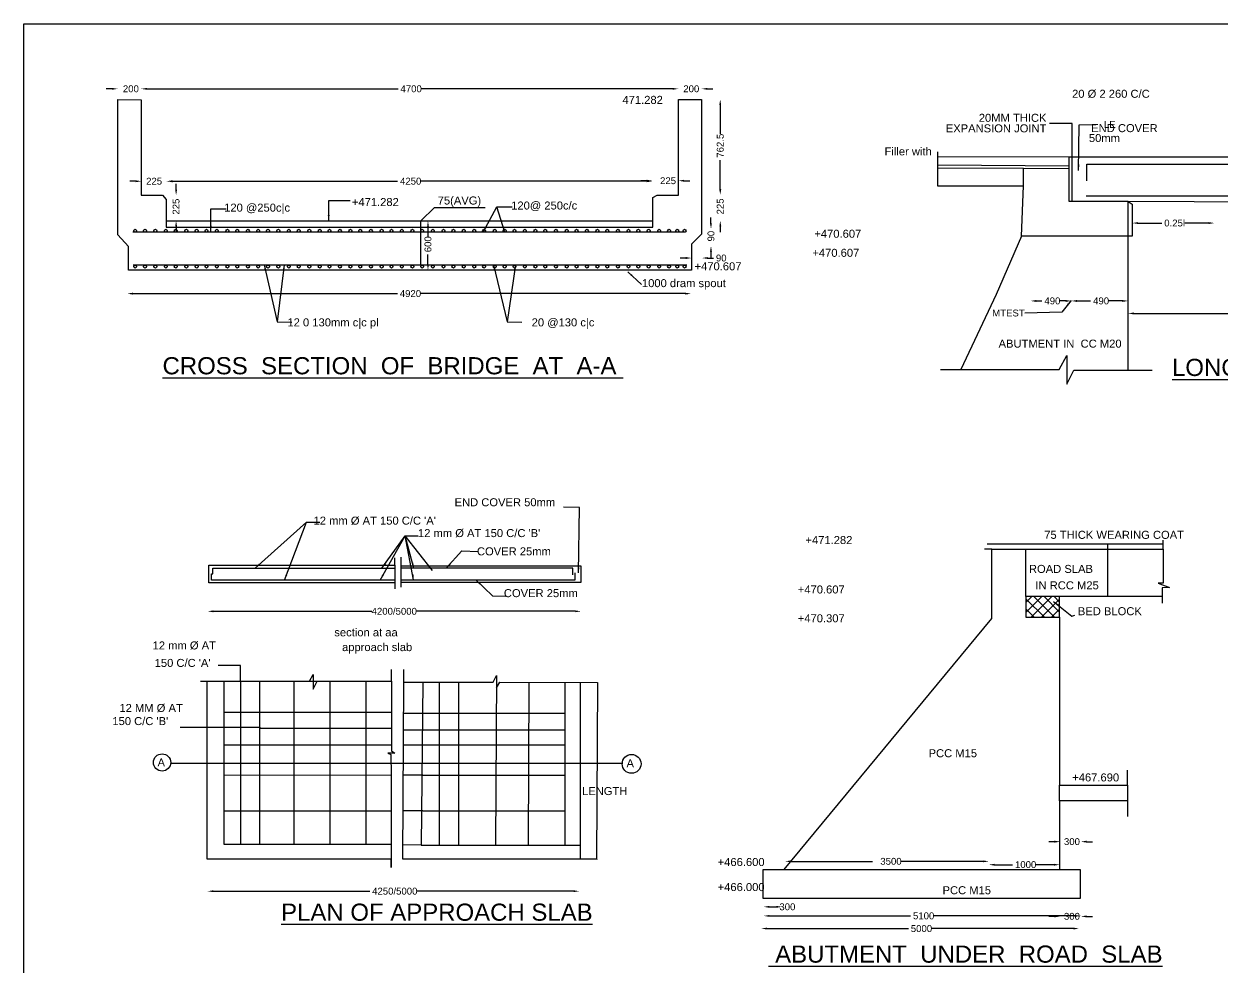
# Model space of a CAD drawing. Header units: millimetres. Extents: x 5124 to 10952890, y 2311 to 37152457.
# Drawn here: x 10927070 to 10937547, y 37144208 to 37152457 of the extents above; entities that cross this region are included whole.
import ezdxf
from ezdxf import colors
from ezdxf.entities.mleader import LeaderData, LeaderLine
from ezdxf.math import Vec2, Vec3

# ---------------------------------------------------------------- set-up
doc = ezdxf.new("R2010")
doc.units = ezdxf.units.MM
doc.header["$MEASUREMENT"] = 0
doc.layers.add('DIMENSION', color=7, linetype='Continuous')
doc.layers.add('DRAWING', color=7, linetype='Continuous')
doc.styles.get("Standard").update_dxf_attribs({"font": 'arial.ttf', "height": 60})
doc.dimstyles.get("Standard").update_dxf_attribs({"dimtxt": 60, "dimasz": 50, "dimexe": 0.18, "dimexo": 0.0625, "dimgap": 0.09, "dimtad": 0, "dimdec": 0, "dimzin": 0, "dimdsep": 46, "dimtxsty": 'Standard', "dimcen": 0.09, "dimse1": 1, "dimse2": 1, "dimadec": 0, "dimazin": 0, "dimtfac": 1, "dimtdec": 0, "dimtofl": 0, "dimtmove": 0, "dimatfit": 3, "dimfxl": 0, "dimtolj": 1, "dimtzin": 0, "dimarcsym": 0})

# ---------------------------------------------------------------- blocks, each defined once
blk = doc.blocks.new('*D46')
at = {"layer": 'Defpoints', "color": 0, "transparency": 16777216}
for p in [(10928675, 37144898), (10931926, 37144898), (10931926, 37144871)]:
    blk.add_point(p, dxfattribs=at)
at = {"layer": 'DRAWING', "color": 0, "lineweight": -2, "transparency": 16777216}
for p, q in [((10928725, 37144871), (10930093, 37144871)), ((10931876, 37144871), (10930508, 37144871))]:
    blk.add_line(p, q, dxfattribs=at)
at = {"layer": 'DRAWING', "color": 0, "transparency": 16777216}
for points in [[(10928725, 37144879), (10928725, 37144863), (10928675, 37144871)], [(10931876, 37144879), (10931876, 37144863), (10931926, 37144871)]]:
    blk.add_solid(points, dxfattribs=at)
at = {"layer": 'DRAWING', "color": 0, "transparency": 16777216, "insert": (10930301, 37144871), "char_height": 60, "attachment_point": 5}
blk.add_mtext('\\A1; 4250/5000', dxfattribs=at)
blk = doc.blocks.new('*D47')
at = {"layer": 'Defpoints', "color": 0, "transparency": 16777216}
for p in [(10933725, 37145166), (10935509, 37145166), (10935509, 37145132)]:
    blk.add_point(p, dxfattribs=at)
at = {"layer": 'DRAWING', "color": 0, "lineweight": -2, "transparency": 16777216}
for p, q in [((10933775, 37145132), (10934491, 37145132)), ((10935459, 37145132), (10934743, 37145132))]:
    blk.add_line(p, q, dxfattribs=at)
at = {"layer": 'DRAWING', "color": 0, "transparency": 16777216}
for points in [[(10933775, 37145140), (10933775, 37145124), (10933725, 37145132)], [(10935459, 37145140), (10935459, 37145124), (10935509, 37145132)]]:
    blk.add_solid(points, dxfattribs=at)
at = {"layer": 'DRAWING', "color": 0, "transparency": 16777216, "insert": (10934617, 37145132), "char_height": 60, "attachment_point": 5}
blk.add_mtext('\\A1;   3500', dxfattribs=at)
blk = doc.blocks.new('*D48')
at = {"layer": 'Defpoints', "color": 0, "transparency": 16777216}
for p in [(10935509, 37145132), (10936127, 37145132), (10936127, 37145103)]:
    blk.add_point(p, dxfattribs=at)
at = {"layer": 'DRAWING', "color": 0, "lineweight": -2, "transparency": 16777216}
for p, q in [((10935559, 37145103), (10935715, 37145103)), ((10936077, 37145103), (10935921, 37145103))]:
    blk.add_line(p, q, dxfattribs=at)
at = {"layer": 'DRAWING', "color": 0, "transparency": 16777216}
for points in [[(10935559, 37145111), (10935559, 37145094), (10935509, 37145103)], [(10936077, 37145111), (10936077, 37145094), (10936127, 37145103)]]:
    blk.add_solid(points, dxfattribs=at)
at = {"layer": 'DRAWING', "color": 0, "transparency": 16777216, "insert": (10935818, 37145103), "char_height": 60, "attachment_point": 5}
blk.add_mtext('\\A1; 1000', dxfattribs=at)
blk = doc.blocks.new('*D49')
at = {"layer": 'Defpoints', "color": 0, "transparency": 16777216}
for p in [(10933539, 37144703), (10933698, 37144734), (10933698, 37144703)]:
    blk.add_point(p, dxfattribs=at)
at = {"layer": 'DRAWING', "color": 0, "lineweight": -2, "transparency": 16777216}
blk.add_line((10933589, 37144734), (10933648, 37144734), dxfattribs=at)
at = {"layer": 'DRAWING', "color": 0, "transparency": 16777216}
for points in [[(10933589, 37144743), (10933589, 37144726), (10933539, 37144734)], [(10933648, 37144743), (10933648, 37144726), (10933698, 37144734)]]:
    blk.add_solid(points, dxfattribs=at)
at = {"layer": 'DRAWING', "color": 0, "transparency": 16777216, "insert": (10933618, 37144734), "char_height": 60, "attachment_point": 5}
blk.add_mtext('\\A1;           300', dxfattribs=at)
blk = doc.blocks.new('*D50')
at = {"layer": 'Defpoints', "color": 0, "transparency": 16777216}
for p in [(10933539, 37144703), (10936313, 37144703), (10936313, 37144655)]:
    blk.add_point(p, dxfattribs=at)
at = {"layer": 'DRAWING', "color": 0, "lineweight": -2, "transparency": 16777216}
for p, q in [((10933589, 37144655), (10934823, 37144655)), ((10936263, 37144655), (10935029, 37144655))]:
    blk.add_line(p, q, dxfattribs=at)
at = {"layer": 'DRAWING', "color": 0, "transparency": 16777216}
for points in [[(10933589, 37144663), (10933589, 37144647), (10933539, 37144655)], [(10936263, 37144663), (10936263, 37144647), (10936313, 37144655)]]:
    blk.add_solid(points, dxfattribs=at)
at = {"layer": 'DRAWING', "color": 0, "transparency": 16777216, "insert": (10934926, 37144655), "char_height": 60, "attachment_point": 5}
blk.add_mtext('\\A1; 5100', dxfattribs=at)
blk = doc.blocks.new('*D51')
at = {"layer": 'Defpoints', "color": 0, "transparency": 16777216}
for p in [(10933518, 37144589), (10936296, 37144589), (10936296, 37144544)]:
    blk.add_point(p, dxfattribs=at)
at = {"layer": 'DRAWING', "color": 0, "lineweight": -2, "transparency": 16777216}
for p, q in [((10933568, 37144544), (10934804, 37144544)), ((10936246, 37144544), (10935010, 37144544))]:
    blk.add_line(p, q, dxfattribs=at)
at = {"layer": 'DRAWING', "color": 0, "transparency": 16777216}
for points in [[(10933568, 37144553), (10933568, 37144536), (10933518, 37144544)], [(10936246, 37144553), (10936246, 37144536), (10936296, 37144544)]]:
    blk.add_solid(points, dxfattribs=at)
at = {"layer": 'DRAWING', "color": 0, "transparency": 16777216, "insert": (10934907, 37144544), "char_height": 60, "attachment_point": 5}
blk.add_mtext('\\A1; 5000   ', dxfattribs=at)
blk = doc.blocks.new('*D52')
at = {"layer": 'Defpoints', "color": 0, "transparency": 16777216}
for p in [(10936132, 37144685), (10936313, 37144685), (10936313, 37144651)]:
    blk.add_point(p, dxfattribs=at)
at = {"layer": 'DRAWING', "color": 0, "lineweight": -2, "transparency": 16777216}
for p, q in [((10936082, 37144651), (10936032, 37144651)), ((10936363, 37144651), (10936413, 37144651))]:
    blk.add_line(p, q, dxfattribs=at)
at = {"layer": 'DRAWING', "color": 0, "transparency": 16777216}
for points in [[(10936082, 37144659), (10936082, 37144642), (10936132, 37144651)], [(10936363, 37144659), (10936363, 37144642), (10936313, 37144651)]]:
    blk.add_solid(points, dxfattribs=at)
at = {"layer": 'DRAWING', "color": 0, "transparency": 16777216, "insert": (10936223, 37144651), "char_height": 60, "attachment_point": 5}
blk.add_mtext('\\A1; 300', dxfattribs=at)
blk = doc.blocks.new('*D53')
at = {"layer": 'Defpoints', "color": 0, "transparency": 16777216}
for p in [(10936132, 37145339), (10936313, 37145339), (10936313, 37145304)]:
    blk.add_point(p, dxfattribs=at)
at = {"layer": 'DRAWING', "color": 0, "lineweight": -2, "transparency": 16777216}
for p, q in [((10936082, 37145304), (10936032, 37145304)), ((10936363, 37145304), (10936413, 37145304))]:
    blk.add_line(p, q, dxfattribs=at)
at = {"layer": 'DRAWING', "color": 0, "transparency": 16777216}
for points in [[(10936082, 37145313), (10936082, 37145296), (10936132, 37145304)], [(10936363, 37145313), (10936363, 37145296), (10936313, 37145304)]]:
    blk.add_solid(points, dxfattribs=at)
at = {"layer": 'DRAWING', "color": 0, "transparency": 16777216, "insert": (10936223, 37145304), "char_height": 60, "attachment_point": 5}
blk.add_mtext('\\A1; 300', dxfattribs=at)
blk = doc.blocks.new('*D69')
at = {"layer": 'Defpoints', "color": 0, "transparency": 16777216}
for p in [(10932903, 37150098), (10927973, 37150089), (10932903, 37150089)]:
    blk.add_point(p, dxfattribs=at)
at = {"layer": 'DRAWING', "color": 0, "lineweight": -2, "transparency": 16777216}
for p, q in [((10928023, 37150098), (10930335, 37150098)), ((10932853, 37150098), (10930541, 37150098))]:
    blk.add_line(p, q, dxfattribs=at)
at = {"layer": 'DRAWING', "color": 0, "transparency": 16777216}
for points in [[(10928023, 37150106), (10928023, 37150089), (10927973, 37150098)], [(10932853, 37150106), (10932853, 37150089), (10932903, 37150098)]]:
    blk.add_solid(points, dxfattribs=at)
at = {"layer": 'DRAWING', "color": 0, "transparency": 16777216, "insert": (10930438, 37150098), "char_height": 60, "attachment_point": 5}
blk.add_mtext('\\A1; 4920', dxfattribs=at)
blk = doc.blocks.new('*D70')
at = {"layer": 'Defpoints', "color": 0, "transparency": 16777216}
for p in [(10930539, 37150735), (10930603, 37150735), (10930539, 37150302)]:
    blk.add_point(p, dxfattribs=at)
at = {"layer": 'DRAWING', "color": 0, "lineweight": -2, "transparency": 16777216}
for p, q in [((10930603, 37150685), (10930603, 37150598)), ((10930603, 37150352), (10930603, 37150439))]:
    blk.add_line(p, q, dxfattribs=at)
at = {"layer": 'DRAWING', "color": 0, "transparency": 16777216}
for points in [[(10930595, 37150685), (10930611, 37150685), (10930603, 37150735)], [(10930595, 37150352), (10930611, 37150352), (10930603, 37150302)]]:
    blk.add_solid(points, dxfattribs=at)
at = {"layer": 'DRAWING', "color": 0, "transparency": 16777216, "insert": (10930603, 37150518), "char_height": 60, "attachment_point": 5, "rotation": 90}
blk.add_mtext('\\A1; 600', dxfattribs=at)
blk = doc.blocks.new('*D71')
at = {"layer": 'Defpoints', "color": 0, "transparency": 16777216}
for p in [(10932907, 37150399), (10933000, 37150409), (10933000, 37150399)]:
    blk.add_point(p, dxfattribs=at)
at = {"layer": 'DRAWING', "color": 0, "lineweight": -2, "transparency": 16777216}
for p, q in [((10932857, 37150409), (10932807, 37150409)), ((10933050, 37150409), (10933100, 37150409))]:
    blk.add_line(p, q, dxfattribs=at)
at = {"layer": 'DRAWING', "color": 0, "transparency": 16777216}
for points in [[(10932857, 37150418), (10932857, 37150401), (10932907, 37150409)], [(10933050, 37150418), (10933050, 37150401), (10933000, 37150409)]]:
    blk.add_solid(points, dxfattribs=at)
at = {"layer": 'DRAWING', "color": 0, "transparency": 16777216, "insert": (10933156, 37150409), "char_height": 60, "attachment_point": 5}
blk.add_mtext('\\A1; 90', dxfattribs=at)
blk = doc.blocks.new('*D72')
at = {"layer": 'Defpoints', "color": 0, "transparency": 16777216}
for p in [(10933078, 37150664), (10933078, 37150515), (10933078, 37150515)]:
    blk.add_point(p, dxfattribs=at)
at = {"layer": 'DRAWING', "color": 0, "lineweight": -2, "transparency": 16777216}
for p, q in [((10933078, 37150714), (10933078, 37150764)), ((10933078, 37150465), (10933078, 37150415))]:
    blk.add_line(p, q, dxfattribs=at)
at = {"layer": 'DRAWING', "color": 0, "transparency": 16777216}
for points in [[(10933069, 37150714), (10933086, 37150714), (10933078, 37150664)], [(10933069, 37150465), (10933086, 37150465), (10933078, 37150515)]]:
    blk.add_solid(points, dxfattribs=at)
at = {"layer": 'DRAWING', "color": 0, "transparency": 16777216, "insert": (10933078, 37150589), "char_height": 60, "attachment_point": 5, "rotation": 90}
blk.add_mtext('\\A1; 90', dxfattribs=at)
blk = doc.blocks.new('*D73')
at = {"layer": 'Defpoints', "color": 0, "transparency": 16777216}
for p in [(10933108, 37150962), (10933159, 37150962), (10933108, 37150735)]:
    blk.add_point(p, dxfattribs=at)
at = {"layer": 'DRAWING', "color": 0, "lineweight": -2, "transparency": 16777216}
for p, q in [((10933159, 37151012), (10933159, 37151062)), ((10933159, 37150685), (10933159, 37150635))]:
    blk.add_line(p, q, dxfattribs=at)
at = {"layer": 'DRAWING', "color": 0, "transparency": 16777216}
for points in [[(10933151, 37151012), (10933168, 37151012), (10933159, 37150962)], [(10933151, 37150685), (10933168, 37150685), (10933159, 37150735)]]:
    blk.add_solid(points, dxfattribs=at)
at = {"layer": 'DRAWING', "color": 0, "transparency": 16777216, "insert": (10933159, 37150849), "char_height": 60, "attachment_point": 5, "rotation": 90}
blk.add_mtext('\\A1; 225', dxfattribs=at)
blk = doc.blocks.new('*D74')
at = {"layer": 'Defpoints', "color": 0, "transparency": 16777216}
for p in [(10933108, 37151797), (10933159, 37151797), (10933108, 37150962)]:
    blk.add_point(p, dxfattribs=at)
at = {"layer": 'DRAWING', "color": 0, "lineweight": -2, "transparency": 16777216}
for p, q in [((10933159, 37151747), (10933159, 37151495)), ((10933159, 37151012), (10933159, 37151265))]:
    blk.add_line(p, q, dxfattribs=at)
at = {"layer": 'DRAWING', "color": 0, "transparency": 16777216}
for points in [[(10933150, 37151747), (10933167, 37151747), (10933159, 37151797)], [(10933150, 37151012), (10933167, 37151012), (10933159, 37150962)]]:
    blk.add_solid(points, dxfattribs=at)
at = {"layer": 'DRAWING', "color": 0, "transparency": 16777216, "insert": (10933159, 37151380), "char_height": 60, "attachment_point": 5, "rotation": 90}
blk.add_mtext('\\A1; 762.5', dxfattribs=at)
blk = doc.blocks.new('*D75')
at = {"layer": 'Defpoints', "color": 0, "transparency": 16777216}
for p in [(10932995, 37151889), (10932793, 37151795), (10932995, 37151795)]:
    blk.add_point(p, dxfattribs=at)
at = {"layer": 'DRAWING', "color": 0, "lineweight": -2, "transparency": 16777216}
for p, q in [((10932743, 37151889), (10932693, 37151889)), ((10933045, 37151889), (10933095, 37151889))]:
    blk.add_line(p, q, dxfattribs=at)
at = {"layer": 'DRAWING', "color": 0, "transparency": 16777216}
for points in [[(10932743, 37151897), (10932743, 37151881), (10932793, 37151889)], [(10933045, 37151897), (10933045, 37151881), (10932995, 37151889)]]:
    blk.add_solid(points, dxfattribs=at)
at = {"layer": 'DRAWING', "color": 0, "transparency": 16777216, "insert": (10932894, 37151889), "char_height": 60, "attachment_point": 5}
blk.add_mtext('\\A1; 200', dxfattribs=at)
blk = doc.blocks.new('*D76')
at = {"layer": 'Defpoints', "color": 0, "transparency": 16777216}
for p in [(10928096, 37151889), (10927890, 37151795), (10928096, 37151793)]:
    blk.add_point(p, dxfattribs=at)
at = {"layer": 'DRAWING', "color": 0, "lineweight": -2, "transparency": 16777216}
for p, q in [((10927840, 37151889), (10927790, 37151889)), ((10928146, 37151889), (10928196, 37151889))]:
    blk.add_line(p, q, dxfattribs=at)
at = {"layer": 'DRAWING', "color": 0, "transparency": 16777216}
for points in [[(10927840, 37151897), (10927840, 37151881), (10927890, 37151889)], [(10928146, 37151897), (10928146, 37151881), (10928096, 37151889)]]:
    blk.add_solid(points, dxfattribs=at)
at = {"layer": 'DRAWING', "color": 0, "transparency": 16777216, "insert": (10927993, 37151889), "char_height": 60, "attachment_point": 5}
blk.add_mtext('\\A1; 200', dxfattribs=at)
blk = doc.blocks.new('*D77')
at = {"layer": 'Defpoints', "color": 0, "transparency": 16777216}
for p in [(10928094, 37151885), (10932793, 37151889), (10932793, 37151795)]:
    blk.add_point(p, dxfattribs=at)
at = {"layer": 'DRAWING', "color": 0, "lineweight": -2, "transparency": 16777216}
for p, q in [((10928144, 37151889), (10930341, 37151889)), ((10932743, 37151889), (10930547, 37151889))]:
    blk.add_line(p, q, dxfattribs=at)
at = {"layer": 'DRAWING', "color": 0, "transparency": 16777216}
for points in [[(10928144, 37151897), (10928144, 37151881), (10928094, 37151889)], [(10932743, 37151897), (10932743, 37151881), (10932793, 37151889)]]:
    blk.add_solid(points, dxfattribs=at)
at = {"layer": 'DRAWING', "color": 0, "transparency": 16777216, "insert": (10930444, 37151889), "char_height": 60, "attachment_point": 5}
blk.add_mtext('\\A1; 4700', dxfattribs=at)
blk = doc.blocks.new('*D78')
at = {"layer": 'Defpoints', "color": 0, "transparency": 16777216}
for p in [(10928096, 37151081), (10928321, 37151081), (10928321, 37151081)]:
    blk.add_point(p, dxfattribs=at)
at = {"layer": 'DRAWING', "color": 0, "lineweight": -2, "transparency": 16777216}
for p, q in [((10928046, 37151081), (10927996, 37151081)), ((10928371, 37151081), (10928421, 37151081))]:
    blk.add_line(p, q, dxfattribs=at)
at = {"layer": 'DRAWING', "color": 0, "transparency": 16777216}
for points in [[(10928046, 37151089), (10928046, 37151072), (10928096, 37151081)], [(10928371, 37151089), (10928371, 37151072), (10928321, 37151081)]]:
    blk.add_solid(points, dxfattribs=at)
at = {"layer": 'DRAWING', "color": 0, "transparency": 16777216, "insert": (10928208, 37151081), "char_height": 60, "attachment_point": 5}
blk.add_mtext('\\A1;225', dxfattribs=at)
blk = doc.blocks.new('*D79')
at = {"layer": 'Defpoints', "color": 0, "transparency": 16777216}
for p in [(10928316, 37151082), (10932565, 37151081), (10932565, 37151081)]:
    blk.add_point(p, dxfattribs=at)
at = {"layer": 'DRAWING', "color": 0, "lineweight": -2, "transparency": 16777216}
for p, q in [((10928366, 37151081), (10930337, 37151081)), ((10932515, 37151081), (10930543, 37151081))]:
    blk.add_line(p, q, dxfattribs=at)
at = {"layer": 'DRAWING', "color": 0, "transparency": 16777216}
for points in [[(10928366, 37151089), (10928366, 37151072), (10928316, 37151081)], [(10932515, 37151089), (10932515, 37151072), (10932565, 37151081)]]:
    blk.add_solid(points, dxfattribs=at)
at = {"layer": 'DRAWING', "color": 0, "transparency": 16777216, "insert": (10930440, 37151081), "char_height": 60, "attachment_point": 5}
blk.add_mtext('\\A1; 4250', dxfattribs=at)
blk = doc.blocks.new('*D80')
at = {"layer": 'Defpoints', "color": 0, "transparency": 16777216}
for p in [(10932565, 37151081), (10932793, 37151085), (10932793, 37151081)]:
    blk.add_point(p, dxfattribs=at)
at = {"layer": 'DRAWING', "color": 0, "lineweight": -2, "transparency": 16777216}
for p, q in [((10932515, 37151085), (10932465, 37151085)), ((10932843, 37151085), (10932893, 37151085))]:
    blk.add_line(p, q, dxfattribs=at)
at = {"layer": 'DRAWING', "color": 0, "transparency": 16777216}
for points in [[(10932515, 37151094), (10932515, 37151077), (10932565, 37151085)], [(10932843, 37151094), (10932843, 37151077), (10932793, 37151085)]]:
    blk.add_solid(points, dxfattribs=at)
at = {"layer": 'DRAWING', "color": 0, "transparency": 16777216, "insert": (10932679, 37151085), "char_height": 60, "attachment_point": 5}
blk.add_mtext('\\A1;  225', dxfattribs=at)
blk = doc.blocks.new('*D81')
at = {"layer": 'Defpoints', "color": 0, "transparency": 16777216}
for p in [(10928331, 37150958), (10928400, 37150958), (10928331, 37150735)]:
    blk.add_point(p, dxfattribs=at)
at = {"layer": 'DRAWING', "color": 0, "lineweight": -2, "transparency": 16777216}
for p, q in [((10928400, 37151008), (10928400, 37151058)), ((10928400, 37150685), (10928400, 37150635))]:
    blk.add_line(p, q, dxfattribs=at)
at = {"layer": 'DRAWING', "color": 0, "transparency": 16777216}
for points in [[(10928392, 37151008), (10928409, 37151008), (10928400, 37150958)], [(10928392, 37150685), (10928409, 37150685), (10928400, 37150735)]]:
    blk.add_solid(points, dxfattribs=at)
at = {"layer": 'DRAWING', "color": 0, "transparency": 16777216, "insert": (10928400, 37150847), "char_height": 60, "attachment_point": 5, "rotation": 90}
blk.add_mtext('\\A1; 225', dxfattribs=at)
blk = doc.blocks.new('*D82')
at = {"layer": 'Defpoints', "color": 0, "transparency": 16777216}
for p in [(10935874, 37150039), (10936229, 37150039), (10936229, 37150034)]:
    blk.add_point(p, dxfattribs=at)
at = {"layer": 'DRAWING', "color": 0, "lineweight": -2, "transparency": 16777216}
for p, q in [((10935924, 37150034), (10935972, 37150034)), ((10936179, 37150034), (10936131, 37150034))]:
    blk.add_line(p, q, dxfattribs=at)
at = {"layer": 'DRAWING', "color": 0, "transparency": 16777216}
for points in [[(10935924, 37150042), (10935924, 37150025), (10935874, 37150034)], [(10936179, 37150042), (10936179, 37150025), (10936229, 37150034)]]:
    blk.add_solid(points, dxfattribs=at)
at = {"layer": 'DRAWING', "color": 0, "transparency": 16777216, "insert": (10936052, 37150034), "char_height": 60, "attachment_point": 5}
blk.add_mtext('\\A1; 490', dxfattribs=at)
blk = doc.blocks.new('*D83')
at = {"layer": 'Defpoints', "color": 0, "transparency": 16777216}
for p in [(10936229, 37150034), (10936726, 37150034), (10936726, 37150034)]:
    blk.add_point(p, dxfattribs=at)
at = {"layer": 'DRAWING', "color": 0, "lineweight": -2, "transparency": 16777216}
for p, q in [((10936279, 37150034), (10936398, 37150034)), ((10936676, 37150034), (10936557, 37150034))]:
    blk.add_line(p, q, dxfattribs=at)
at = {"layer": 'DRAWING', "color": 0, "transparency": 16777216}
for points in [[(10936279, 37150042), (10936279, 37150025), (10936229, 37150034)], [(10936676, 37150042), (10936676, 37150025), (10936726, 37150034)]]:
    blk.add_solid(points, dxfattribs=at)
at = {"layer": 'DRAWING', "color": 0, "transparency": 16777216, "insert": (10936478, 37150034), "char_height": 60, "attachment_point": 5}
blk.add_mtext('\\A1; 490', dxfattribs=at)
blk = doc.blocks.new('*D84')
at = {"layer": 'Defpoints', "color": 0, "transparency": 16777216}
for p in [(10936726, 37150034), (10941720, 37150005), (10941720, 37149925)]:
    blk.add_point(p, dxfattribs=at)
at = {"layer": 'DRAWING', "color": 0, "lineweight": -2, "transparency": 16777216}
for p, q in [((10936776, 37149925), (10939120, 37149925)), ((10941670, 37149925), (10939326, 37149925))]:
    blk.add_line(p, q, dxfattribs=at)
at = {"layer": 'DRAWING', "color": 0, "transparency": 16777216}
for points in [[(10936776, 37149933), (10936776, 37149916), (10936726, 37149925)], [(10941670, 37149933), (10941670, 37149916), (10941720, 37149925)]]:
    blk.add_solid(points, dxfattribs=at)
at = {"layer": 'DRAWING', "color": 0, "transparency": 16777216, "insert": (10939223, 37149925), "char_height": 60, "attachment_point": 5}
blk.add_mtext('\\A1; 6100', dxfattribs=at)
blk = doc.blocks.new('*D89')
at = {"layer": 'Defpoints', "color": 0, "transparency": 16777216}
for p in [(10936761, 37150741), (10937481, 37150741), (10937481, 37150715)]:
    blk.add_point(p, dxfattribs=at)
at = {"layer": 'DRAWING', "color": 0, "lineweight": -2, "transparency": 16777216}
for p, q in [((10936811, 37150715), (10937021, 37150715)), ((10937431, 37150715), (10937221, 37150715))]:
    blk.add_line(p, q, dxfattribs=at)
at = {"layer": 'DRAWING', "color": 0, "transparency": 16777216}
for points in [[(10936811, 37150723), (10936811, 37150707), (10936761, 37150715)], [(10937431, 37150723), (10937431, 37150707), (10937481, 37150715)]]:
    blk.add_solid(points, dxfattribs=at)
at = {"layer": 'DRAWING', "color": 0, "transparency": 16777216, "insert": (10937121, 37150715), "char_height": 60, "attachment_point": 5}
blk.add_mtext('\\A1; 0.25l', dxfattribs=at)
blk = doc.blocks.new('*D100')
at = {"layer": 'Defpoints', "color": 0, "transparency": 16777216}
for p in [(10928675, 37147316), (10931941, 37147319), (10931941, 37147304)]:
    blk.add_point(p, dxfattribs=at)
at = {"layer": 'DIMENSION', "color": 0, "lineweight": -2, "transparency": 16777216}
for p, q in [((10928725, 37147319), (10930113, 37147319)), ((10931891, 37147319), (10930504, 37147319))]:
    blk.add_line(p, q, dxfattribs=at)
at = {"layer": 'DIMENSION', "color": 0, "transparency": 16777216}
for points in [[(10928725, 37147327), (10928725, 37147311), (10928675, 37147319)], [(10931891, 37147327), (10931891, 37147311), (10931941, 37147319)]]:
    blk.add_solid(points, dxfattribs=at)
at = {"layer": 'DIMENSION', "color": 0, "transparency": 16777216, "insert": (10930308, 37147319), "char_height": 60, "attachment_point": 5}
blk.add_mtext('\\A1;4200/5000', dxfattribs=at)

msp = doc.modelspace()

# ---------------------------------------------------------------- hatches: boundary and pattern name
at = {"layer": 'DIMENSION'}
h = msp.add_hatch(dxfattribs=at)
h.set_pattern_fill('ANSI37', color=0, scale=500)
h.paths.add_polyline_path([(10936126.7, 37147447.3), (10935831.4, 37147447.3), (10935831.4, 37147267), (10936126.7, 37147267)])

# ---------------------------------------------------------------- linework, layer by layer
at = {"layer": 'DIMENSION', "color": 0}
msp.add_lwpolyline([(10952818.9, 37134941.3), (10927069.7, 37134941.3), (10927069.7, 37152456.5), (10952818.9, 37152456.5)], close=True, dxfattribs=at)
for points in [[(10928095.6, 37151793.2), (10928095.6, 37151080.7), (10928095.6, 37150959), (10928282.7, 37150959), (10928314.1, 37150920.3), (10928314.1, 37150679), (10932570.5, 37150679), (10932570.5, 37150916.7), (10932570.5, 37150939.2), (10932605.8, 37150959.7), (10932792.9, 37150959.7), (10932792.9, 37151560.3), (10932792.9, 37151795.3), (10932995.3, 37151795.3), (10932995.3, 37150617.4), (10932907, 37150529.9), (10932906.9, 37150301.9), (10927984.4, 37150301.9), (10927984.4, 37150509), (10927890, 37150610.8), (10927890, 37150963.3), (10927890, 37151234.4), (10927890, 37151523.3), (10927890, 37151795.5), (10928095.6, 37151793.2)], [(10936236.7, 37150903), (10936236.7, 37151586.1), (10936038.6, 37151586.1)], [(10936726.3, 37149429.5), (10936726.3, 37150903), (10936209.5, 37150903), (10936209.5, 37151293.3), (10937217, 37151293.3), (10943651.7, 37151293.3), (10943651.7, 37151384.3)], [(10935057.5, 37151337.7), (10935057.5, 37151195.1), (10935057.5, 37151040.9), (10935809.7, 37151040.9), (10935809.7, 37151193.1), (10935057.5, 37151195.1)], [(10935057.5, 37151298.5), (10936209.5, 37151293.3)], [(10935057.5, 37151224.2), (10936209.5, 37151216.8)], [(10936209.5, 37151188.8), (10935809.7, 37151193.1)], [(10936365.2, 37151084.5), (10936365.2, 37151231.3), (10937808.5, 37151231.3), (10938967.8, 37151231.3), (10940225.5, 37151231.3), (10942119.2, 37151231.3)], [(10935921.6, 37150600.6), (10935794.3, 37150600.6), (10935809.7, 37151040.9)], [(10936358, 37150952.4), (10942117.4, 37150952.4), (10942117.4, 37151049.5)], [(10930541.1, 37150350.9), (10930541.1, 37150734.7), (10930661.2, 37150852.5), (10931103.4, 37150852.5)], [(10936726.3, 37150903), (10936760.8, 37150881), (10936760.8, 37150600.6), (10936104.2, 37150600.6), (10935921.6, 37150600.6)], [(10943651.7, 37150869.7), (10936726.3, 37150903)], [(10928314.1, 37150734.7), (10929176.7, 37150734.7), (10932570.5, 37150734.7)], [(10932855.1, 37150634), (10928020.9, 37150634)], [(10935794.3, 37150600.6), (10935573, 37150088.9), (10935262.6, 37149432.9)], [(10928023.3, 37150350.9), (10932866.6, 37150350.9)], [(10935085.5, 37149432.9), (10936122.9, 37149432.9), (10936189, 37149557.6), (10936189, 37149305.5), (10936250.9, 37149429.5), (10936726.3, 37149429.5), (10936936.3, 37149429.5)], [(10935492.6, 37147908.6), (10937031.3, 37147908.6)], [(10936544.8, 37147908.6), (10936544.8, 37147447.3)], [(10937031.3, 37147862.7), (10937031.3, 37147941.3)], [(10930367.3, 37147530.2), (10930367.3, 37147793.3)], [(10933716.8, 37145060.2), (10935535, 37147257.2), (10935535, 37147862.7), (10937031.3, 37147862.7), (10937031.3, 37147564.5), (10936987.6, 37147564.5), (10937088.5, 37147526.4), (10937023.1, 37147525.7), (10937023.1, 37147390.4)], [(10935535, 37147862.7), (10935468.6, 37147862.7)], [(10937023.1, 37147447.3), (10935831.4, 37147447.3), (10935831.4, 37147862.7)], [(10928685.4, 37147722.7), (10930314.4, 37147722.7), (10930314.4, 37147567.4), (10928685.8, 37147567.4), (10928685.8, 37147722.7)], [(10930314.4, 37147591.8), (10928711.2, 37147591.8), (10928711.2, 37147647.2), (10928720.2, 37147647.2), (10928720.2, 37147696.7)], [(10928720.2, 37147696.7), (10928721.7, 37147696.7)], [(10928721.7, 37147696.7), (10930314.4, 37147696.7)], [(10930314.4, 37147722.7), (10930314.4, 37147785.5)], [(10930367.3, 37147717.7), (10931940.7, 37147717.7), (10931940.7, 37147571.4), (10930367.3, 37147571.4)], [(10931870.8, 37147637.3), (10931870.8, 37147695.4), (10930367.3, 37147695.4)], [(10930367.3, 37147594.5), (10931891.2, 37147594.5), (10931891.2, 37147654.8)], [(10930314.4, 37147567.4), (10930314.4, 37147515.6)], [(10935831.4, 37147447.3), (10935831.4, 37147267), (10936126.7, 37147267), (10936126.7, 37147447.3)], [(10936126.7, 37147267), (10936126.7, 37145799.3), (10936719.1, 37145799.3), (10936719.1, 37145930.4)], [(10928962.2, 37146708.3), (10928962.2, 37146845.9), (10928768.9, 37146845.9)], [(10929567.2, 37146708.3), (10929600.3, 37146766), (10929600.3, 37146637.5), (10929634.7, 37146708.3)], [(10930284.2, 37146708.3), (10930284.2, 37146811.5)], [(10930391.3, 37146699.5), (10930391.3, 37146811.4)], [(10930391.3, 37146699.5), (10931172.7, 37146699.5), (10931201.5, 37146758.1), (10931200.9, 37146651.1), (10931232.2, 37146700.6), (10932085.3, 37146696.6), (10932078, 37145148.6)], [(10931201.5, 37146758.1), (10931193.4, 37145278.1)], [(10931201.5, 37146758.1), (10931193.4, 37145278.1)], [(10928613.8, 37146708.3), (10930284.2, 37146708.3), (10930284.2, 37146098.3), (10930314.3, 37146078.1), (10930253.2, 37146078.1), (10930278.2, 37146065.5), (10930280.9, 37145887.7), (10930280.9, 37145078)], [(10930280.9, 37145078), (10930280.9, 37145151.8), (10928671.7, 37145151.8), (10928671.7, 37146708.3)], [(10928818.5, 37146708.3), (10928818.5, 37145283.8), (10930280.9, 37145283.8)], [(10928962.2, 37146708.3), (10928962.2, 37145283.8)], [(10929131.9, 37145283.8), (10929131.9, 37146708.3)], [(10929428.8, 37146708.3), (10929428.8, 37145283.8)], [(10929745.2, 37146708.3), (10929745.2, 37145283.8)], [(10930061.9, 37145283.8), (10930061.9, 37146708.3)], [(10932083.7, 37145148.6), (10932083.7, 37145151.8), (10930382.2, 37145151.8), (10930391.3, 37146699.5)], [(10932083.7, 37145148.6), (10932083.7, 37145151.8), (10930382.2, 37145151.8), (10930391.3, 37146699.5)], [(10930558.3, 37146698.4), (10930543.7, 37145273.6), (10931926.8, 37145273.8)], [(10930558.3, 37146698.4), (10930543.7, 37145273.6), (10931926.8, 37145273.8)], [(10930702, 37146698.4), (10930702.1, 37145274.7)], [(10930871.8, 37145275.9), (10930871.7, 37146699.4)], [(10930871.8, 37145275.9), (10930871.7, 37146699.4)], [(10931485, 37146696.3), (10931478.1, 37145280)], [(10931485, 37146696.3), (10931478.1, 37145280)], [(10931801.8, 37145273.8), (10931801.8, 37146695.1)], [(10931801.8, 37145273.8), (10931801.8, 37146695.1)], [(10931933.5, 37146697.3), (10931933.5, 37145151.8)], [(10930284.2, 37146433.8), (10928818.5, 37146433.8)], [(10931801.8, 37146426.6), (10930389.7, 37146426.6)], [(10931801.8, 37146426.6), (10930389.7, 37146426.6)], [(10928436.7, 37146306.9), (10929131.9, 37146306.9), (10929131.9, 37146306.9), (10929131.9, 37146306.9), (10929131.9, 37146296.4), (10930284.2, 37146296.4)], [(10930388.9, 37146281.5), (10931801.8, 37146281.5)], [(10930284.2, 37146147.7), (10928818.5, 37146147.7)], [(10930558.3, 37146147.7), (10930388.1, 37146147.7)], [(10931801.8, 37146147.7), (10930558.3, 37146147.7)], [(10928356.4, 37145990.2), (10932305.9, 37145990.2)], [(10928818.5, 37145885.1), (10930280.9, 37145887.7)], [(10930558.3, 37145885.1), (10930386.5, 37145884.8)], [(10930558.3, 37145885.1), (10931801.8, 37145887.3)], [(10936719.1, 37145661.6), (10936126.7, 37145661.6), (10936126.7, 37145799.3)], [(10936719.1, 37145799.3), (10936719.1, 37145523.9)], [(10936126.7, 37145661.6), (10936126.7, 37145060.2)], [(10928818.5, 37145574), (10930280.9, 37145574)], [(10930558.3, 37145574), (10930384.7, 37145575)], [(10930558.3, 37145574), (10931801.8, 37145574)], [(10930543.7, 37145273.6), (10930382.9, 37145275.2)], [(10933535.5, 37145060.2), (10936306, 37145060.2), (10936306, 37144807.4), (10933535.5, 37144807.4), (10933535.5, 37145060.2)]]:
    msp.add_lwpolyline(points, dxfattribs=at)
for centre, radius in [((10928041.9, 37150647.6), 12.6), ((10928128.2, 37150647.6), 12.6), ((10928218.6, 37150647.6), 12.6), ((10928310.4, 37150647.6), 12.6), ((10928396.6, 37150647.6), 12.6), ((10928489.8, 37150647.6), 12.6), ((10928580.2, 37150647.6), 12.6), ((10928666.5, 37150647.6), 12.6), ((10928756.9, 37150647.6), 12.6), ((10928848.7, 37150647.6), 12.6), ((10928934.9, 37150647.6), 12.6), ((10929028.1, 37150647.6), 12.6), ((10929117.6, 37150647.6), 12.6), ((10929203.9, 37150647.6), 12.6), ((10929294.3, 37150647.6), 12.6), ((10929386.1, 37150647.6), 12.6), ((10929472.3, 37150647.6), 12.6), ((10929565.5, 37150647.6), 12.6), ((10929655.9, 37150647.6), 12.6), ((10929742.2, 37150647.6), 12.6), ((10929832.6, 37150647.6), 12.6), ((10929924.4, 37150647.6), 12.6), ((10930010.6, 37150647.6), 12.6), ((10930103.8, 37150647.6), 12.6), ((10930197.9, 37150647.6), 12.6), ((10930284.1, 37150647.6), 12.6), ((10930374.6, 37150647.6), 12.6), ((10930466.4, 37150647.6), 12.6), ((10930552.6, 37150647.6), 12.6), ((10930645.8, 37150647.6), 12.6), ((10930739, 37150647.6), 12.6), ((10930825.2, 37150647.6), 12.6), ((10930915.6, 37150647.6), 12.6), ((10931007.4, 37150647.6), 12.6), ((10931093.7, 37150647.6), 12.6), ((10931186.9, 37150647.6), 12.6), ((10931273.7, 37150647.6), 12.6), ((10931359.9, 37150647.6), 12.6), ((10931450.3, 37150647.6), 12.6), ((10931542.1, 37150647.6), 12.6), ((10931628.4, 37150647.6), 12.6), ((10931721.6, 37150647.6), 12.6), ((10931816.1, 37150647.6), 12.6), ((10931902.4, 37150647.6), 12.6), ((10931992.8, 37150647.6), 12.6), ((10932084.6, 37150647.6), 12.6), ((10932170.8, 37150647.6), 12.6), ((10932264, 37150647.6), 12.6), ((10932356.3, 37150647.6), 12.6), ((10932442.6, 37150647.6), 12.6), ((10932533, 37150647.6), 12.6), ((10932624.8, 37150647.6), 12.6), ((10932711, 37150647.6), 12.6), ((10932783.4, 37150647.6), 12.6), ((10932847.5, 37150647.6), 12.6), ((10928041.9, 37150334), 12.6), ((10928128.2, 37150334), 12.6), ((10928218.6, 37150334), 12.6), ((10928310.4, 37150334), 12.6), ((10928396.6, 37150334), 12.6), ((10928489.8, 37150334), 12.6), ((10928580.2, 37150334), 12.6), ((10928666.5, 37150334), 12.6), ((10928756.9, 37150334), 12.6), ((10928848.7, 37150334), 12.6), ((10928934.9, 37150334), 12.6), ((10929028.1, 37150334), 12.6), ((10929117.6, 37150334), 12.6), ((10929203.9, 37150334), 12.6), ((10929294.3, 37150334), 12.6), ((10929386.1, 37150334), 12.6), ((10929472.3, 37150334), 12.6), ((10929565.5, 37150334), 12.6), ((10929655.9, 37150334), 12.6), ((10929742.2, 37150334), 12.6), ((10929832.6, 37150334), 12.6), ((10929924.4, 37150334), 12.6), ((10930010.6, 37150334), 12.6), ((10930103.8, 37150334), 12.6), ((10930197.9, 37150334), 12.6), ((10930284.1, 37150334), 12.6), ((10930374.6, 37150334), 12.6), ((10930466.4, 37150334), 12.6), ((10930552.6, 37150334), 12.6), ((10930645.8, 37150334), 12.6), ((10930739, 37150334), 12.6), ((10930825.2, 37150334), 12.6), ((10930915.6, 37150334), 12.6), ((10931007.4, 37150334), 12.6), ((10931093.7, 37150334), 12.6), ((10931186.9, 37150334), 12.6), ((10931273.7, 37150334), 12.6), ((10931359.9, 37150334), 12.6), ((10931450.3, 37150334), 12.6), ((10931542.1, 37150334), 12.6), ((10931628.4, 37150334), 12.6), ((10931721.6, 37150334), 12.6), ((10931816.1, 37150334), 12.6), ((10931902.4, 37150334), 12.6), ((10931992.8, 37150334), 12.6), ((10932084.6, 37150334), 12.6), ((10932170.8, 37150334), 12.6), ((10932264, 37150334), 12.6), ((10932356.3, 37150334), 12.6), ((10932442.6, 37150334), 12.6), ((10932533, 37150334), 12.6), ((10932624.8, 37150334), 12.6), ((10932711, 37150334), 12.6), ((10932783.4, 37150334), 12.6), ((10932847.5, 37150334), 12.6), ((10928277.6, 37145997.1), 75.5), ((10932383.8, 37145985), 82.7)]:
    msp.add_circle(centre, radius, dxfattribs=at)

# ---------------------------------------------------------------- texts
at = {"layer": 'Defpoints', "color": 0}
for s, height, p in [('471.282', 70, (10932303.6, 37151757.6)), (' 20MM THICK', 70, (10935392.6, 37151600.6)), ('EXPANSION JOINT', 70, (10935131.2, 37151508.4)), (' Filler with ', 70, (10934568.8, 37151306.9)), ('+471.282', 70, (10929937.3, 37150863.8)), ('75(AVG)', 70, (10930687.8, 37150877.3)), (' 120 @250c|c', 70, (10928793.4, 37150815)), (' 120@ 250c/c', 70, (10931303.5, 37150833.4)), (' +470.607', 70, (10933954.5, 37150586.7)), (' +470.607', 70, (10933937.3, 37150419.8)), (' +470.607', 70, (10932906.9, 37150301.9)), (' 1000 dram spout', 70, (10932446.9, 37150154.5)), (' 12 0 130mm c|c pl', 70, (10929346.7, 37149811.4)), ('     20 @130 c|c', 70, (10931374, 37149811.4)), (' ABUTMENT IN  CC M20', 70, (10935565.9, 37149625.4)), ('%%UCROSS  SECTION  OF  BRIDGE  AT  A-A ', 150, (10928281.5, 37149392.1)), ('75 THICK WEARING COAT', 70, (10935992.3, 37147953.1)), (' +471.282', 70, (10933876.8, 37147907.5)), (' ROAD SLAB', 70, (10935831.4, 37147655)), (' IN RCC M25', 70, (10935887.9, 37147511.3)), (' +470.607', 70, (10933809.8, 37147475.2)), (' +470.307', 70, (10933809.8, 37147223.1)), (' BED BLOCK', 70, (10936259, 37147284.9)), (' section at aa', 70, (10929756.6, 37147100.4)), ('  approach slab', 70, (10929796.8, 37146971.1)), (' PCC M15', 70, (10934953.8, 37146042.8)), (' +467.690', 70, (10936209.6, 37145831.2)), (' +466.600', 70, (10933108.9, 37145091.2)), (' +466.000', 70, (10933108.9, 37144872.2)), (' PCC M15', 70, (10935075.8, 37144844.5)), ('%%U ABUTMENT  UNDER  ROAD  SLAB', 150, (10933580.8, 37144246))]:
    msp.add_text(s, height=height, dxfattribs=at).set_placement(p)
at = {"layer": 'DRAWING', "color": 0}
for s, height, p in [('20 Ø 2 260 C/C', 70, (10936235.7, 37151810.9)), ('END COVER ', 70, (10936402.9, 37151510.3)), ('50mm', 70, (10936382.8, 37151423.6)), ('%%ULONGITUDINAL SECTION  OF BRIDGE', 150, (10937109.6, 37149377.5)), ('END COVER 50mm', 70, (10930835.4, 37148237.9)), ("12 mm Ø AT 150 C/C 'A'", 70, (10929602.2, 37148077.3)), ("12 mm Ø AT 150 C/C 'B'", 70, (10930515.4, 37147968.4)), ('COVER 25mm', 70, (10931031.2, 37147808.6)), ('COVER 25mm', 70, (10931266.6, 37147443.1)), ('12 mm Ø AT', 70, (10928194.7, 37146985.7)), ("150 C/C 'A'", 70, (10928212.7, 37146832.7)), ('12 MM Ø AT ', 70, (10927904.6, 37146438.7)), ("150 C/C 'B'", 70, (10927842.8, 37146324)), ('A', 70, (10928237.8, 37145962.2)), ('A', 70, (10932339.2, 37145955.1)), ('LENGTH', 70, (10931950.4, 37145711.9)), ('%%UPLAN OF APPROACH SLAB', 150, (10929318.4, 37144612.6))]:
    msp.add_text(s, height=height, dxfattribs=at).set_placement(p)
at = {"layer": 'DRAWING', "color": 0, "char_height": 60}
for s, insert, attachment_point in [('\\A1;   LE', (10936444.2, 37151607.4), 1), ('\\A1;MTEST', (10935821.6, 37149897.4), 9)]:
    msp.add_mtext(s, dxfattribs=dict(at, insert=insert, attachment_point=attachment_point))

# ---------------------------------------------------------------- dimensions: what is measured, and where the dimension line sits
at = {"layer": 'DIMENSION', "color": 0}
dim = msp.add_linear_dim(base=(10931941.1, 37147319.1), p1=(10928675.3, 37147316.1), p2=(10931941.1, 37147304), text='4200/5000', dimstyle='Standard', dxfattribs=at)
dim.commit()
dim.dimension.update_dxf_attribs({"geometry": '*D100', "text_midpoint": (10930308.2, 37147319.1)})
at = {"layer": 'DRAWING', "color": 0}
for base, p1, p2, text, picture, middle in [((10928095.6, 37151888.9), (10927890, 37151795.5), (10928095.6, 37151793.2), ' 200', '*D76', (10927992.8, 37151888.9)), ((10932792.9, 37151888.9), (10928094.2, 37151885.1), (10932792.9, 37151795.3), ' 4700', '*D77', (10930443.6, 37151888.9)), ((10932565.3, 37151080.7), (10928315.6, 37151081.9), (10932565.3, 37151080.7), ' 4250', '*D79', (10930440.4, 37151080.7)), ((10937480.9, 37150715.1), (10936760.8, 37150740.8), (10937480.9, 37150740.8), ' 0.25l', '*D89', (10937120.8, 37150715.1)), ((10932999.7, 37150409.4), (10932906.9, 37150399.1), (10932999.7, 37150399.1), ' 90', '*D71', (10933156.1, 37150409.4)), ((10936228.8, 37150033.7), (10935874.2, 37150039), (10936228.8, 37150039), ' 490', '*D82', (10936051.5, 37150033.7)), ((10936726.3, 37150033.7), (10936228.8, 37150033.7), (10936726.3, 37150033.7), ' 490', '*D83', (10936477.6, 37150033.7)), ((10941720, 37149924.7), (10936726.3, 37150033.7), (10941720, 37150004.9), ' 6100', '*D84', (10939223.1, 37149924.7)), ((10936312.9, 37145304.2), (10936132.1, 37145338.6), (10936312.9, 37145338.6), ' 300', '*D53', (10936222.5, 37145304.2)), ((10935508.9, 37145132), (10933724.7, 37145165.9), (10935508.9, 37145165.9), '   3500', '*D47', (10934616.8, 37145132)), ((10936126.7, 37145102.8), (10935508.9, 37145132), (10936126.7, 37145132), ' 1000', '*D48', (10935817.8, 37145102.8)), ((10931926, 37144871), (10928675.2, 37144897.6), (10931926, 37144897.6), ' 4250/5000', '*D46', (10930300.6, 37144871)), ((10936312.9, 37144654.9), (10933538.6, 37144703.3), (10936312.9, 37144703.3), ' 5100', '*D50', (10934925.8, 37144654.9)), ((10936312.9, 37144650.7), (10936132.1, 37144685.2), (10936312.9, 37144685.2), ' 300', '*D52', (10936222.5, 37144650.7)), ((10936295.6, 37144544.3), (10933517.9, 37144589.2), (10936295.6, 37144589.2), ' 5000   ', '*D51', (10934906.8, 37144544.3))]:
    dim = msp.add_linear_dim(base=base, p1=p1, p2=p2, text=text, dimstyle='Standard', dxfattribs=at)
    dim.commit()
    dim.dimension.update_dxf_attribs({"geometry": picture, "text_midpoint": middle})
for base, p1, p2, text, picture, middle in [((10932995.3, 37151888.9), (10932792.9, 37151795.3), (10932995.3, 37151795.3), ' 200', '*D75', (10932894.1, 37151888.9)), ((10932792.9, 37151085.5), (10932565.3, 37151080.7), (10932792.9, 37151080.7), '  225', '*D80', (10932679.1, 37151085.5)), ((10932903, 37150097.7), (10927972.7, 37150089), (10932903, 37150089), ' 4920', '*D69', (10930437.9, 37150097.7)), ((10933697.8, 37144734.3), (10933538.6, 37144703.3), (10933697.8, 37144703.3), '           300', '*D49', (10933618.2, 37144734.3))]:
    dim = msp.add_linear_dim(base=base, p1=p1, p2=p2, text=text, dimstyle='Standard', dxfattribs=at)
    dim.commit()
    dim.dimension.update_dxf_attribs({"geometry": picture, "text_midpoint": middle, "dimtype": 160})
for base, p1, p2, text, picture, middle in [((10933158.7, 37151797.3), (10933108.1, 37150962.3), (10933108.1, 37151797.3), ' 762.5', '*D74', (10933158.7, 37151379.8)), ((10933159.3, 37150962.3), (10933108.1, 37150735.4), (10933108.1, 37150962.3), ' 225', '*D73', (10933159.3, 37150848.8)), ((10930602.9, 37150734.7), (10930539.4, 37150301.9), (10930539.4, 37150734.7), ' 600', '*D70', (10930602.9, 37150518.3)), ((10933077.7, 37150515.2), (10933077.7, 37150663.6), (10933077.7, 37150515.2), ' 90', '*D72', (10933077.7, 37150589.4))]:
    dim = msp.add_linear_dim(base=base, p1=p1, p2=p2, angle=90, text=text, dimstyle='Standard', dxfattribs=at)
    dim.commit()
    dim.dimension.update_dxf_attribs({"geometry": picture, "text_midpoint": middle})
dim = msp.add_linear_dim(base=(10928321, 37151080.7), p1=(10928095.6, 37151080.7), p2=(10928321, 37151080.7), dimstyle='Standard', dxfattribs=at)
dim.commit()
dim.dimension.update_dxf_attribs({"geometry": '*D78', "text_midpoint": (10928208.3, 37151080.7)})
dim = msp.add_linear_dim(base=(10928400.3, 37150958.5), p1=(10928331.5, 37150734.7), p2=(10928331.5, 37150958.5), angle=90, text=' 225', dimstyle='Standard', dxfattribs=at)
dim.commit()
dim.dimension.update_dxf_attribs({"geometry": '*D81', "text_midpoint": (10928400.3, 37150846.6), "dimtype": 160})

# ---------------------------------------------------------------- leaders
at = {"layer": 'DIMENSION', "color": 0}
for points in [[(10928703.3, 37150643.3), (10928703.3, 37150838.9), (10928836.7, 37150838.9)], [(10929734.6, 37150734.7), (10929734.6, 37150911.5), (10929923.3, 37150911.5)], [(10932350.6, 37150289.3), (10932468.9, 37150177.8)]]:
    msp.add_leader(points, dimstyle='Standard', override={"dimgap": 0.09, "dimtad": 0}, dxfattribs=at)
at = {"layer": 'DRAWING', "color": 0, "annotation_type": 0, "has_hookline": 1}
for points, hookline_direction, text_width in [([(10936292.1, 37151174.5), (10936297.4, 37151575.6), (10936444.1, 37151577.4)], 0, 167.9), ([(10936228.8, 37150039), (10936146.3, 37149934.4), (10935821.7, 37149927.4)], 1, 276.1)]:
    msp.add_leader(points, dimstyle='Standard', override={"dimgap": 0.09, "dimtad": 0}, dxfattribs=dict(at, hookline_direction=hookline_direction, text_width=text_width))
at = {"layer": 'DRAWING', "color": 0}
for points in [[(10931084.3, 37150634), (10931204.7, 37150857.8), (10931340.1, 37150856.5)], [(10931275.8, 37150634), (10931204.7, 37150857.8)], [(10929170.8, 37150350.9), (10929282.6, 37149850.9)], [(10929346.3, 37150350.9), (10929282.6, 37149850.9), (10929411.7, 37149848)], [(10931174.6, 37150350.9), (10931295, 37149852.1), (10931425, 37149849.4)], [(10931368.9, 37150350.9), (10931295, 37149852.1)], [(10931919.2, 37147654.6), (10931927.4, 37148227.9), (10931788.4, 37148228.7)], [(10929092.6, 37147696.7), (10929541.5, 37148099.5)], [(10929347.6, 37147591.8), (10929541.5, 37148099.5), (10929657.7, 37148099.4)], [(10930184.2, 37147591.8), (10930404.7, 37147979.1)], [(10930199.9, 37147696.7), (10930404.7, 37147979.1), (10930518.5, 37147979.1)], [(10930642.1, 37147675.1), (10930404.7, 37147979.1)], [(10930479.7, 37147695.4), (10930404.7, 37147979.1)], [(10930477.3, 37147594.5), (10930404.7, 37147979.1)], [(10930762, 37147695.4), (10930900.1, 37147846.8), (10931040.6, 37147842)], [(10931021.3, 37147594.5), (10931167.7, 37147453.5), (10931282.8, 37147451.8)], [(10936074.3, 37147404.6), (10936234.8, 37147276.5), (10936259, 37147284.9)]]:
    msp.add_leader(points, dimstyle='Standard', override={"dimgap": 0.09, "dimtad": 0}, dxfattribs=at)
ml = msp.add_multileader_mtext('Standard', dxfattribs=at)
ml.set_content('12MM 0  AT  150  C/C A')
ml.set_leader_properties()
ml.build(insert=Vec2(0, 0))
ml.multileader.update_dxf_attribs({"dogleg_length": 0.36, "arrow_head_size": 0.18})
ctx = ml.context
ctx.base_point, ctx.char_height, ctx.arrow_head_size, ctx.landing_gap_size, ctx.plane_origin = Vec3(10929541.9, 37148099.5), 0.18, 0.18, 0.09, Vec3(10929092.6, 37147696.7)
notes = []
notes.append((ctx, [(0, (1, 1, 0), (10929541.5, 37148099.5), (1, 0), 0.36, [(0, [(10929092.6, 37147696.7)], 0, [])])]))
ctx.mtext.insert, ctx.mtext.flow_direction = Vec3(10929542, 37148099.6), 5
ml = msp.add_multileader_mtext('Standard', dxfattribs=at)
ml.set_content('12mm  0 AT  150  C/C A')
ml.set_leader_properties()
ml.build(insert=Vec2(0, 0))
ml.multileader.update_dxf_attribs({"dogleg_length": 0.36, "arrow_head_size": 0.18})
ctx = ml.context
ctx.base_point, ctx.char_height, ctx.arrow_head_size, ctx.landing_gap_size, ctx.plane_origin = Vec3(10929541.9, 37148099.5), 0.18, 0.18, 0.09, Vec3(10929347.6, 37147591.8)
notes.append((ctx, [(0, (1, 1, 0), (10929541.5, 37148099.5), (1, 0), 0.36, [(0, [(10929347.6, 37147591.8)], 0, [])])]))
ctx.mtext.insert, ctx.mtext.flow_direction = Vec3(10929542, 37148099.6), 5
for ctx, leaders in notes:
    for number, flags, end, landing, length, lines in leaders:
        leader = LeaderData()
        leader.index, (leader.has_last_leader_line, leader.has_dogleg_vector, leader.attachment_direction) = number, flags
        leader.last_leader_point, leader.dogleg_vector, leader.dogleg_length = Vec3(end), Vec3(landing), length
        for number, points, colour, breaks in lines:
            line = LeaderLine()
            line.index, line.vertices, line.color, line.breaks = number, Vec3.list(points), colors.encode_raw_color(colour), breaks
            leader.lines.append(line)
        ctx.leaders.append(leader)

doc.saveas('drawing.dxf')
